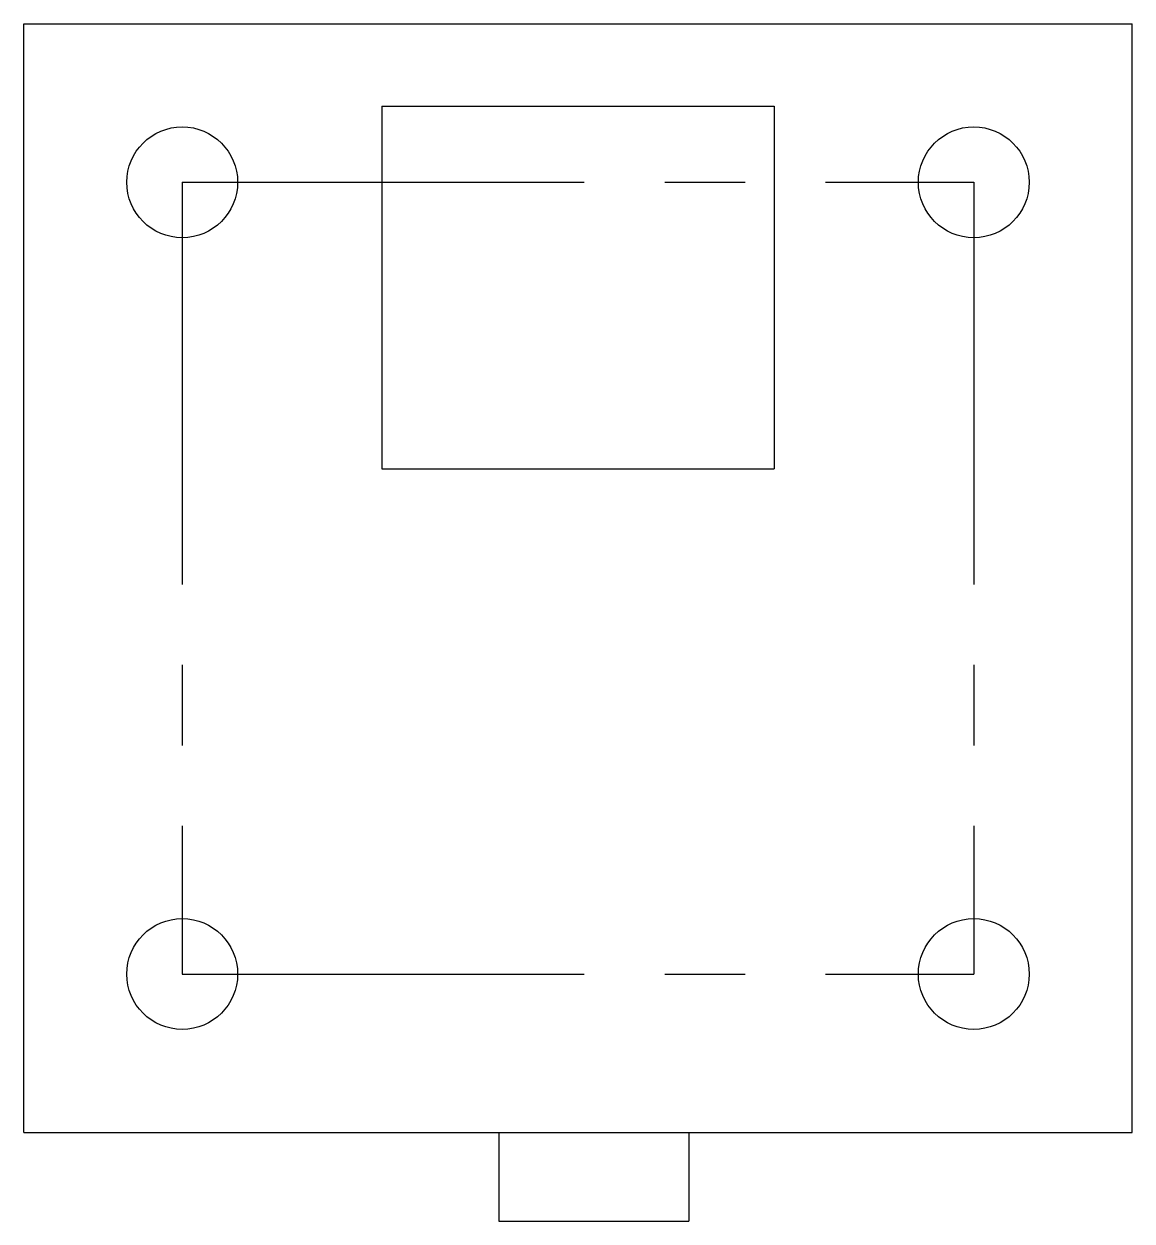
# Model space of a CAD drawing. Header units: millimetres. Extents: x 0 to 35, y -2.8 to 35.
import ezdxf

# ---------------------------------------------------------------- set-up
doc = ezdxf.new("R2010")
doc.units = ezdxf.units.MM
doc.linetypes.add('CENTERX2', pattern=[20.32, 12.7, -2.54, 2.54, -2.54])

msp = doc.modelspace()

# ---------------------------------------------------------------- linework, layer by layer
at = {"color": 7, "linetype": 'Continuous'}
for p, q in [((0, 0), (0, 35)), ((0, 35), (35, 35)), ((35, 0), (35, 35)), ((11.3, 32.4), (23.7, 32.4)), ((11.3, 32.4), (11.3, 20.95)), ((23.7, 32.4), (23.7, 20.95)), ((11.3, 20.95), (23.7, 20.95)), ((0, 0), (35, 0)), ((15, 0), (21, 0)), ((15, 0), (15, -2.8)), ((21, 0), (21, -2.8)), ((15, -2.8), (21, -2.8))]:
    msp.add_line(p, q, dxfattribs=at)
at = {"color": 7, "linetype": 'CENTERX2'}
for p, q in [((5, 30), (30, 30)), ((5, 30), (5, 5)), ((30, 30), (30, 5)), ((5, 5), (30, 5))]:
    msp.add_line(p, q, dxfattribs=at)
at = {"color": 7, "linetype": 'Continuous'}
for centre in [(5, 30), (30, 30), (5, 5), (30, 5)]:
    msp.add_circle(centre, 1.75, dxfattribs=at)

doc.saveas('drawing.dxf')
